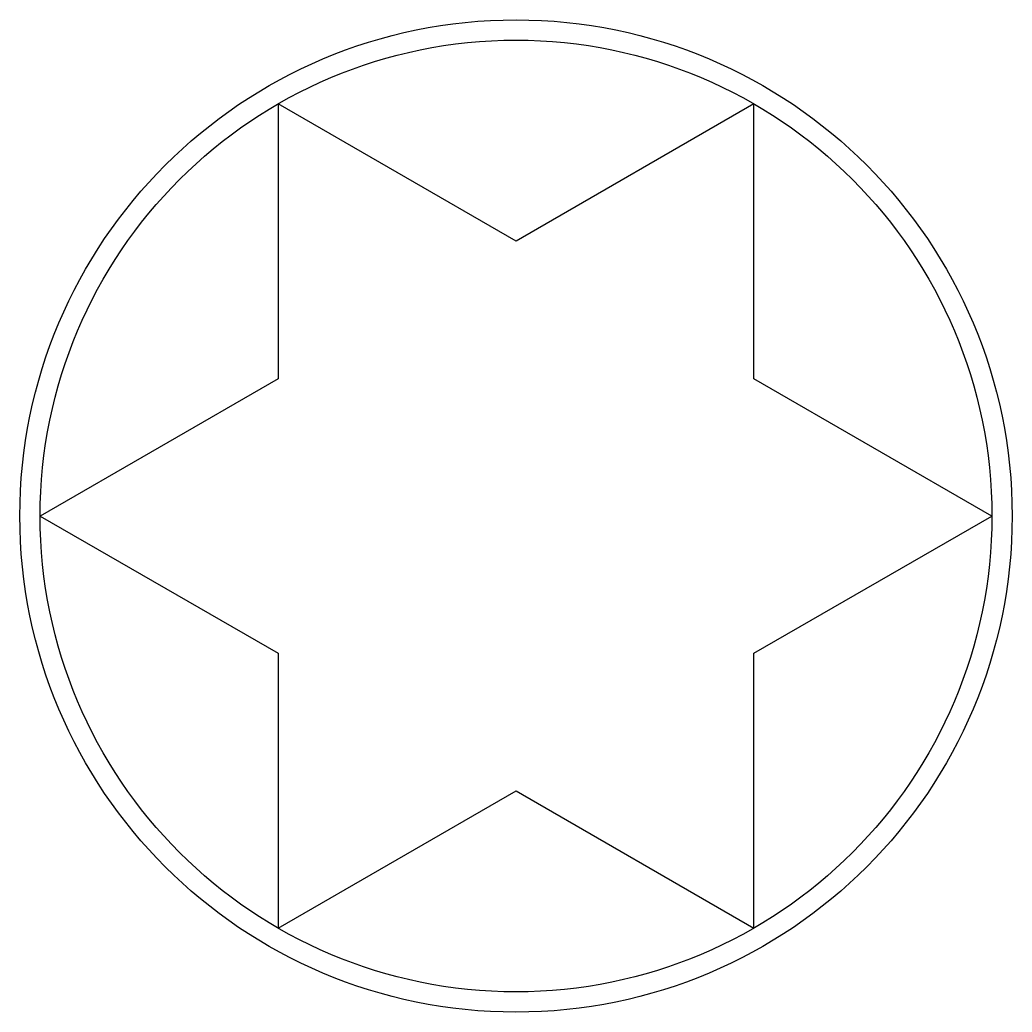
# Model space of a CAD drawing. Header units: feet. Extents: x -0.52 to 0.52, y -0.52 to 0.52.
import ezdxf

# ---------------------------------------------------------------- set-up
doc = ezdxf.new("R2010")
doc.units = ezdxf.units.FT
doc.header["$MEASUREMENT"] = 0
doc.layers.add('3DFACE', color=7, linetype='Continuous')

msp = doc.modelspace()

# ---------------------------------------------------------------- linework, layer by layer
at = {"elevation": 1.0001}
msp.add_lwpolyline([(-0.25, 0.433), (-0.25, 0.1443), (-0.5, 0), (-0.25, -0.1443), (-0.25, -0.433), (0, -0.2887), (0.25, -0.433), (0.25, -0.1443), (0.5, 0), (0.25, 0.1443), (0.25, 0.433), (0, 0.2887)], close=True, dxfattribs=at)
msp.add_circle((0, 0, 1.0001), 0.5)
at = {"layer": '3DFACE'}
msp.add_circle((0, 0, 1), 0.5213, dxfattribs=at)
at = {"layer": 'Defpoints'}
msp.add_point((0, 0), dxfattribs=at)

doc.saveas('drawing.dxf')
